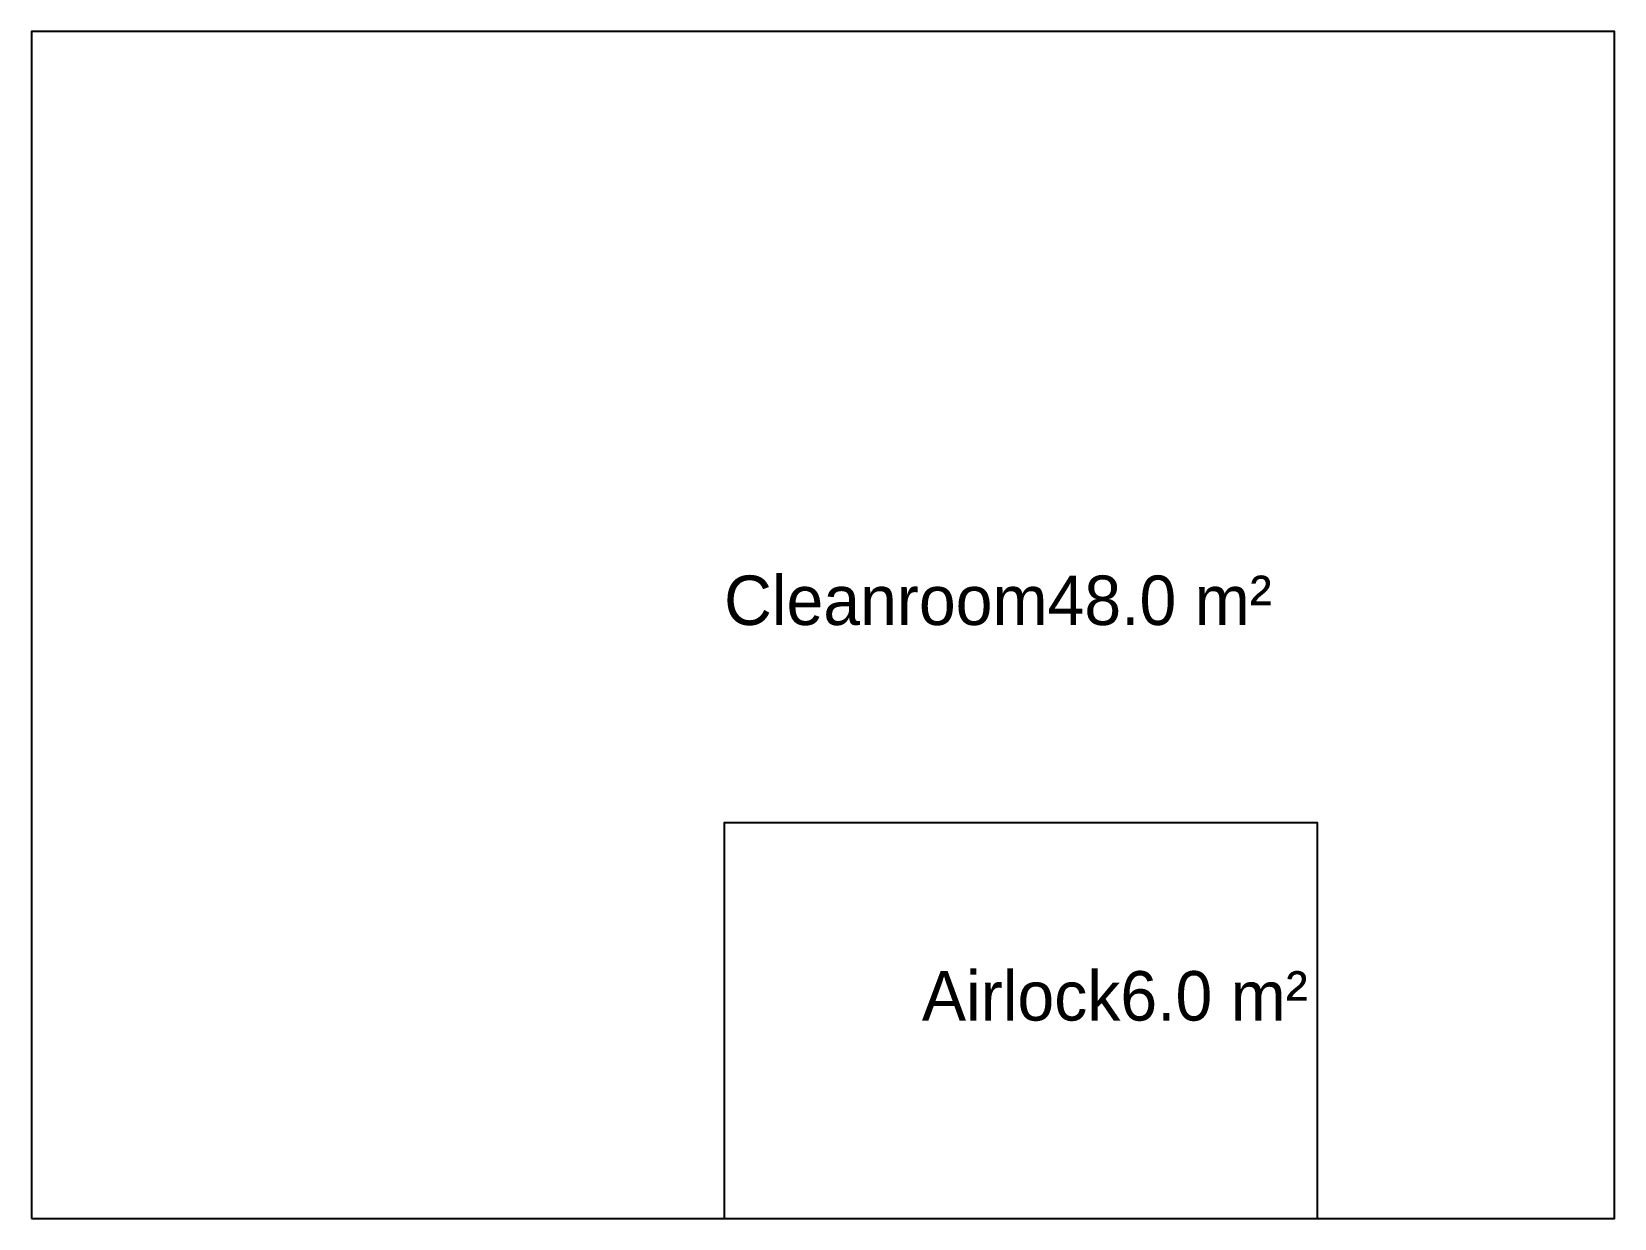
# Model space of a CAD drawing. Header units: metres. Extents: x 0 to 8000, y 0 to 6000.
import ezdxf

# ---------------------------------------------------------------- set-up
doc = ezdxf.new("R2010")
doc.units = ezdxf.units.M
doc.layers.add('ROOM_LABELS', color=2, linetype='Continuous')
doc.layers.add('WALLS', color=7, linetype='Continuous')

msp = doc.modelspace()

# ---------------------------------------------------------------- linework, layer by layer
at = {"layer": 'WALLS'}
for points in [[(0, 0), (8000, 0), (8000, 6000), (0, 6000), (0, 0)], [(3500, 0), (6500, 0), (6500, 2000), (3500, 2000), (3500, 0)]]:
    msp.add_lwpolyline(points, dxfattribs=at)

# ---------------------------------------------------------------- texts
at = {"layer": 'ROOM_LABELS'}
for s, p in [('Cleanroom48.0 m²', (3500, 3000)), ('Airlock6.0 m²', (4500, 1000))]:
    msp.add_text(s, height=250, dxfattribs=at).set_placement(p)

doc.saveas('drawing.dxf')
